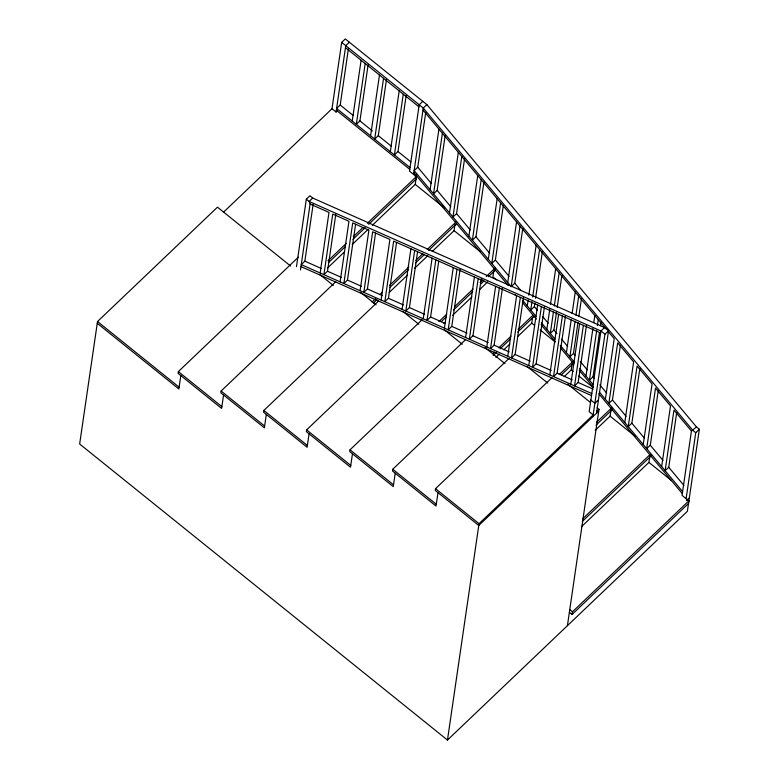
<?xml version="1.0" encoding="UTF-8"?>
<svg xmlns="http://www.w3.org/2000/svg" width="779" height="779" viewBox="0 0 779 779"><rect width="100%" height="100%" fill="white"/><g stroke="black" fill="none" stroke-linecap="round" stroke-linejoin="round"><path stroke-width="1.17" d="M290.625 266.038L217.477 207.165L97.521 321.523L79.653 444.011L447.467 740.05L687.37 511.326L699.347 429.268L696.494 426.97L426.892 104.629L345.282 38.95L341.689 42.378L332 108.748L223.524 212.17M298.308 257.236L178.352 371.593L178.089 373.384L221.606 408.41L223.563 395.002M180.816 375.575L178.858 388.984L97.258 323.314M335.807 281.667L221.109 391.019L220.847 392.811L264.363 427.837L266.321 414.428M378.555 301.093L263.857 410.445L263.594 412.237L307.111 447.263L309.068 433.845M296.478 266.652L306.322 199.21L309.915 195.772L312.71 198.032L604.514 327.54L608.535 330.773L596.5 413.24M300.47 269.962L310.091 204.02L309.117 201.459L306.322 199.21M591.806 393.561L301.249 264.607L304.852 261.169L313.168 204.156M332 108.748L336.08 112.03L345.759 45.669L349.362 42.232M410.036 167.563L336.606 108.456L340.199 105.029L348.379 48.999M320.159 272.991L328.991 212.414L310.091 204.02M340.111 281.852L348.953 221.275L332.74 214.079L323.908 274.656L327.501 271.228L335.817 214.215M422.179 319.682L306.614 429.872L306.351 431.663L350.511 467.205L352.468 453.797M352.244 121.047L361.115 60.246M365.185 63.537L356.324 124.328L359.917 120.901L368.097 64.871M360.064 290.713L368.905 230.126L352.702 222.94L343.86 283.517L347.463 280.08L355.604 224.255M370.6 135.819L379.47 75.027M383.55 78.309L374.68 139.1L378.282 135.673L386.452 79.643M381.077 300.032L389.909 239.455L372.654 231.791L363.812 292.368L367.415 288.941L375.556 233.116M390.318 151.691L399.189 90.9M465.589 339.634L350.014 449.824L349.752 451.606L393.268 486.632L395.226 473.223M403.269 94.181L394.398 154.972L398.001 151.545L406.171 95.515M600.638 332.984L393.658 241.12L384.826 301.697L388.419 298.26L396.569 242.435M413.591 174.418L423.27 108.067L426.892 104.629M422.793 101.338L419.199 104.766L409.511 171.137L416.317 176.609L415.928 179.297L368.681 224.333M372.333 225.306L415.236 184.399L416.629 174.866M522.758 228.578L514.783 283.215L511.19 286.653L414.146 170.63L417.748 167.203L425.714 112.556M402.081 309.351L410.913 248.774M414.662 250.439L405.83 311.016L409.423 307.588L417.573 251.763M430.096 189.696L438.928 129.11M509.213 358.223L392.762 469.24L392.509 471.032L436.016 506.058L437.973 492.649M442.394 133.258L433.552 193.835L437.155 190.407L445.121 135.76M423.25 318.757L432.092 258.17M435.841 259.835L426.999 320.412L430.602 316.985L438.743 261.16M449.502 212.901L458.334 152.314M461.801 156.462L452.959 217.039L456.562 213.612L464.537 158.965M432.189 251.52L454.079 230.642L454.946 224.683M444.429 328.154L453.261 267.567M457.01 269.232L448.178 329.809L451.771 326.382L460.087 269.368M468.909 236.105L477.741 175.518M551.97 377.649L435.519 488.667L435.257 490.458L478.773 525.484L598.72 411.117M481.208 179.667L472.376 240.244L475.969 236.806L483.944 182.169M465.599 337.55L474.44 276.973M478.189 278.629L469.348 339.216L472.95 335.778L481.266 278.765M488.316 259.31L497.158 198.723M500.615 202.871L491.783 263.448L495.376 260.011L503.351 205.374M493.789 270.936L492.912 276.896L496.7 279.934M486.778 346.947L495.61 286.37M499.358 288.035L490.527 348.612L494.12 345.175L502.436 288.162M507.723 282.514L516.565 221.927M511.19 286.653L520.021 226.076M447.467 740.05L479.036 523.692L593.17 414.876L589.167 411.663L600.93 331.007L604.523 327.57M507.781 356.266L516.613 295.689M520.362 297.354L511.53 357.931L515.123 354.503L523.439 297.49M527.286 305.904L528.152 299.964M528.844 295.212L536.127 245.317M531.96 301.726L530.752 310.042L534.345 306.605L534.871 303.05M532.661 296.974L539.584 249.465M517.743 336.489L531.755 323.139L532.622 317.18M535.562 298.299L542.32 251.968M528.785 365.594L537.627 305.017M541.376 306.673L532.534 367.26L536.137 363.822L544.453 306.809M546.848 329.293L549.799 309.097M550.49 304.346L555.69 268.706M553.431 312.048L550.315 333.431L553.908 329.994L556.508 312.184M554.297 306.108L559.147 272.854M557.199 307.432L561.883 275.357M549.789 374.913L558.631 314.336M562.38 316.001L553.538 376.578L557.141 373.151L565.457 316.138M566.411 352.683L571.26 319.419M572.127 313.479L575.253 292.096M575.077 321.182L569.877 356.821L573.471 353.384L577.979 322.506M575.944 315.242L578.709 296.244M578.846 316.566L581.446 298.747M564.239 376.588L571.25 369.908L572.117 363.949M570.793 384.242L579.634 323.665M583.383 325.32L574.542 385.907L578.145 382.47L586.46 325.456M585.974 376.072L592.907 328.553M593.773 322.613L594.815 315.485M596.714 330.315L589.44 380.21L593.033 376.773L599.45 332.828M597.405 325.573L598.272 319.633M600.492 325.7L601.008 322.136M592.907 416.668L604.932 334.21L608.535 330.773M567.424 625.693L598.983 409.335L597.094 407.807M569.381 612.275L572.098 614.465L572.487 611.788L688.84 500.858L682.044 495.386L691.431 431.011L673.971 410.124L665.13 470.701L668.733 467.273L676.698 412.636M605.38 399.276L614.222 338.69L608.146 331.435M595.205 430.339L610.084 416.152L610.96 410.192M624.787 422.481L633.629 361.894L617.689 342.838L608.847 403.415L612.45 399.978L620.415 345.34M643.23 444.517L652.062 383.94L637.095 366.042L628.254 426.619L631.857 423.182L639.822 368.545M661.663 466.563L670.505 405.986L655.529 388.078L646.697 448.665L650.29 445.228L658.265 390.591M581.504 526.672L648.926 462.395L649.793 456.436M686.124 498.667L695.744 432.696L699.347 429.268M688.84 500.858L688.451 503.536L572.098 614.465M336.08 112.03L337.521 110.657M312.71 198.032L309.117 201.459L600.921 330.968L604.932 334.21M414.642 175.733L416.083 174.36M327.959 260.848L346.324 243.33M353.325 236.66L362.946 227.487M367.328 223.32L416.317 176.609M328.436 262.698L345.058 246.855M352.936 239.348L365.185 227.672M327.677 267.879L344.318 252.016M352.196 244.499L367.961 229.474M372.07 302.067L375.575 298.727M379.948 294.55L382.577 292.047M389.588 285.367L408.848 267.002M415.85 260.332L422.851 253.652M427.233 249.475L456.124 221.927M373.433 303.08L376.939 299.74M390.065 287.217L408.459 269.69M415.46 263.01L424.214 254.665M428.596 250.487L456.611 223.777M389.286 292.417L407.67 274.89M414.671 268.21L427.807 255.687M438.928 321.6L446.805 314.083M454.693 306.575L473.077 289.048M480.078 282.368L482.707 279.865M486.213 276.526L494.967 268.171M441.167 321.776L446.416 316.771M453.427 310.091L472.687 291.726M480.565 284.208L484.071 280.878M488.443 276.701L495.454 270.021M443.884 323.636L445.637 321.97M452.638 315.291L471.899 296.926M479.786 289.418L487.664 281.901M492.649 353.656L494.402 351.981M498.784 347.814L511.043 336.129M518.045 329.449L532.933 315.252M493.136 355.506L496.642 352.166M500.147 348.826L510.654 338.807M517.655 332.127L534.287 316.264M495.863 357.366L499.358 354.026M503.74 349.849L509.865 344.006M559.283 374.543L572.419 362.021M561.523 374.728L573.782 363.033M598.457 399.831L594.864 403.259L590.862 400.036M596.763 411.448L598.983 409.335M596.373 422.461L612.138 407.436M595.984 425.139L612.615 409.287M582.682 518.795L650.095 454.517M582.293 521.472L651.458 455.53M696.494 426.97L691.431 431.011M686.455 500.663L689.327 497.917M304.852 261.169L321.532 268.58M327.501 271.228L341.553 277.46M347.463 280.08L361.505 286.321M367.415 288.941L382.518 295.64M388.419 298.26L403.522 304.969M409.423 307.588L424.672 314.356M430.602 316.985L444.76 323.266M451.771 326.382L467.02 333.149M472.95 335.778L488.19 342.546M494.12 345.175L509.223 351.884M515.123 354.503L530.226 361.203M536.137 363.822L551.23 370.531M557.141 373.151L572.234 379.85M578.145 382.47L593.247 389.169M300.957 266.603L591.514 395.566M341.689 42.378L423.279 108.047M345.477 47.665L418.907 106.772M340.199 105.029L353.082 115.389M359.917 120.901L372.411 130.95M378.282 135.673L391.155 146.043M398.001 151.545L410.874 161.905M336.343 110.248L409.773 169.345M415.236 184.399L444.566 208.003M454.079 230.642L480.565 251.968M695.744 432.696L692.891 430.407L423.289 108.067M514.676 294.404L516.565 295.923M531.755 323.139L534.579 325.408M540.217 329.945L555.252 342.049M571.25 369.908L573.14 371.427M578.816 375.994L593.004 387.416M610.084 416.152L635.625 436.707M567.764 384.203L590.472 402.48M648.926 462.395L671.517 480.585M526.906 366.305L547.715 383.054M485.103 347.638L504.967 363.627M444.419 329.877L462.268 344.25M402.733 311.318L418.81 324.259M360.92 292.651L376.062 304.832M320.062 274.744L333.305 285.406M435.519 488.667L479.036 523.692M569.77 609.597L572.487 611.788M392.762 469.24L436.279 504.266M350.014 449.824L393.531 484.84M306.614 429.872L350.774 465.423M263.857 410.445L307.374 445.471M221.109 391.019L264.617 426.045M178.352 371.593L221.869 406.619M97.521 321.523L179.112 387.192M422.987 110.053L605.867 328.709M417.748 167.203L431.41 183.542M437.155 190.407L450.817 206.747M456.562 213.612L470.234 229.951M475.969 236.806L489.64 253.156M495.376 260.011L509.047 276.36M514.783 283.215L520.917 290.557M534.345 306.605L537.413 310.276M542.778 316.693L548.153 323.11M553.908 329.994L556.975 333.665M561.581 339.167L567.716 346.499M573.471 353.384L575.009 355.224M580.374 361.641L587.278 369.889M593.033 376.773L594.552 378.594M599.869 384.943L606.705 393.122M612.45 399.978L626.112 416.317M631.857 423.182L644.584 438.402M650.29 445.228L663.017 460.447M668.733 467.273L683.913 485.434M522.69 300.402L536.118 316.459M541.483 322.876L554.911 338.933M560.276 345.34L574.474 362.323M579.839 368.73L593.238 384.748M599.304 392.012L682.599 491.588M413.853 172.636L508.278 285.533M522.329 302.32L536.371 319.117M541.054 324.716L555.106 341.514M560.568 348.038L573.831 363.9M579.294 370.434L593.345 387.231M598.808 393.755L682.307 493.594"/></g></svg>
